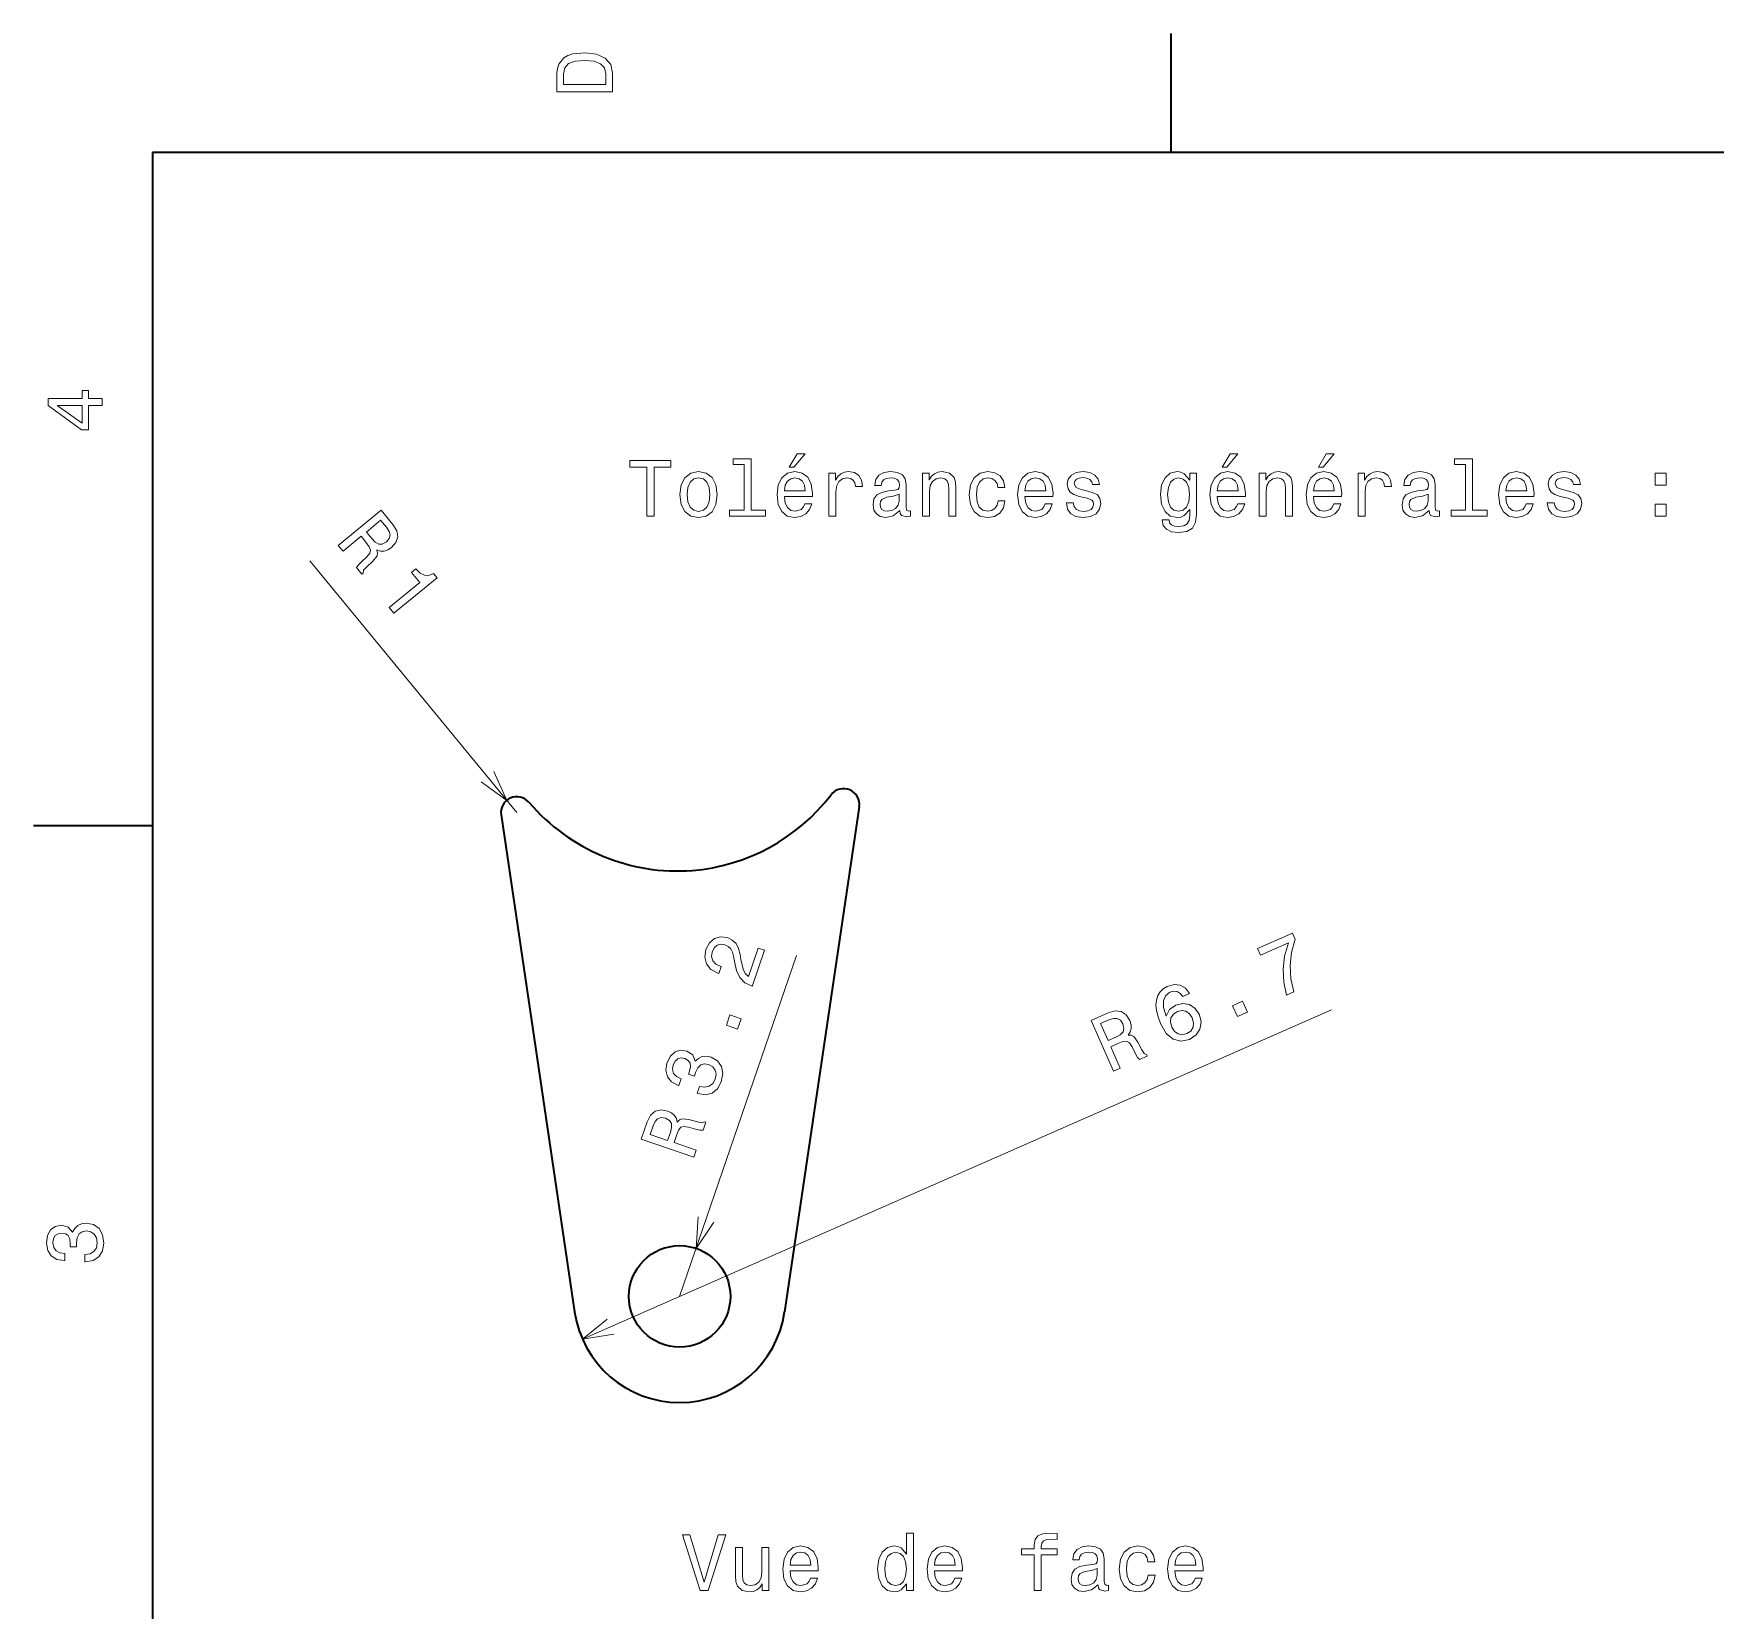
# Model space of a CAD drawing. Extents: x 0 to 297, y 0 to 210.
# Drawn here: x 2.5 to 108.7, y 108 to 207.5 of the extents above; entities that cross this region are included whole.
import ezdxf

# ---------------------------------------------------------------- set-up
doc = ezdxf.new("R2010")
doc.units = 0

msp = doc.modelspace()

# ---------------------------------------------------------------- linework, layer by layer
at = {"color": 7, "lineweight": 35, "ltscale": 0.1875}
for p, q in [((74.300003, 200), (74.300003, 207.5)), ((10, 157.5), (2.5, 157.5))]:
    msp.add_line(p, q, dxfattribs=at)
at = {"color": 7, "lineweight": 35}
for p, q in [((287, 200), (10, 200)), ((10, 200), (10, 10)), ((32.010254, 158.191162), (36.648041, 126.826202)), ((54.617428, 158.703339), (49.903908, 126.826202))]:
    msp.add_line(p, q, dxfattribs=at)
at = {"color": 7, "lineweight": 13}
for p, q in [((32.9995, 158.337433), (19.935753, 174.231689)), ((43.275974, 127.806244), (50.644073, 149.323792)), ((37.142082, 125.110809), (84.410835, 145.882233))]:
    msp.add_line(p, q, dxfattribs=at)
for points in [[(35.533215, 204.994965), (35.533215, 203.829971), (39.033215, 203.829971), (39.033215, 204.994965), (38.922264, 205.544678), (38.584366, 205.953171), (38.034657, 206.205338), (37.283215, 206.296112), (36.516644, 206.215424), (36.21405, 206.114563), (35.971977, 205.973343), (35.644165, 205.56485), (35.563473, 205.297562)], [(35.951801, 204.959656), (36.027451, 205.342941), (36.259438, 205.605194), (36.672985, 205.761536), (37.283215, 205.811966), (37.873272, 205.756485), (38.286816, 205.600143), (38.533936, 205.332855), (38.614628, 204.959656), (38.614628, 204.298996), (35.951801, 204.298996)], [(6.833213, 184.02739), (6.833213, 184.481277), (5.965778, 184.481277), (5.965778, 184.98056), (5.56232, 184.98056), (5.56232, 184.481277), (3.408862, 184.481277), (3.408862, 184.022339), (5.521974, 182.489197), (5.965778, 182.489197), (5.965778, 184.02739)], [(5.56232, 182.912827), (3.993876, 184.02739), (5.56232, 184.02739)], [(41.201794, 177.052185), (41.665771, 177.052185), (41.665771, 180.128555), (42.72485, 180.128555), (42.72485, 180.552185), (40.137672, 180.552185), (40.137672, 180.128555), (41.201794, 180.128555)], [(47.344444, 180.300018), (47.344444, 177.425385), (46.431622, 177.425385), (46.431622, 177.052185), (48.69603, 177.052185), (48.69603, 177.425385), (47.78825, 177.425385), (47.78825, 180.673218), (46.648479, 180.673218), (46.648479, 180.300018)], [(50.193871, 180.128555), (50.491421, 180.128555), (51.192429, 180.985901), (50.698193, 180.985901)], [(77.518074, 180.128555), (77.815628, 180.128555), (78.516632, 180.985901), (78.0224, 180.985901)], [(83.590118, 180.128555), (83.887665, 180.128555), (84.588676, 180.985901), (84.094437, 180.985901)], [(92.884781, 180.300018), (92.884781, 177.425385), (91.971962, 177.425385), (91.971962, 177.052185), (94.236374, 177.052185), (94.236374, 177.425385), (93.32859, 177.425385), (93.32859, 180.673218), (92.18882, 180.673218), (92.18882, 180.300018)], [(43.294735, 178.403763), (43.375427, 177.788498), (43.607414, 177.33461), (43.975571, 177.052185), (44.469807, 176.95636), (44.959, 177.052185), (45.327156, 177.329559), (45.559143, 177.783447), (45.644878, 178.403763), (45.559143, 179.019043), (45.327156, 179.477982), (44.959, 179.755356), (44.469807, 179.856216), (43.975571, 179.755356), (43.607414, 179.472931), (43.375427, 179.019043)], [(43.748623, 178.408813), (43.794014, 178.862701), (43.935223, 179.190521), (44.16217, 179.392242), (44.469807, 179.462845), (44.7724, 179.392242), (44.999344, 179.195557), (45.140556, 178.862701), (45.190987, 178.408813), (45.140556, 177.949875), (44.999344, 177.61702), (44.7724, 177.415298), (44.469807, 177.349731), (44.16217, 177.415298), (43.935223, 177.61702), (43.794014, 177.949875)], [(49.88623, 178.277695), (51.661449, 178.277695), (51.666492, 178.484467), (51.5858, 179.064438), (51.363899, 179.498154), (51.010872, 179.760391), (50.541851, 179.856216), (50.08292, 179.755356), (49.729893, 179.472931), (49.502949, 179.014008), (49.422256, 178.408813), (49.497906, 177.788498), (49.72485, 177.33461), (50.07283, 177.052185), (50.526722, 176.95636), (50.920094, 177.021927), (51.242859, 177.19339), (51.479893, 177.465729), (51.616058, 177.828842), (51.177299, 177.828842), (51.086521, 177.627106), (50.955399, 177.475815), (50.582199, 177.354782), (50.294735, 177.410248), (50.077873, 177.586761), (49.936665, 177.874237), (49.88623, 178.262558)], [(49.88623, 178.650894), (49.941708, 178.998871), (50.077873, 179.256073), (50.284649, 179.412415), (50.556984, 179.467896), (50.824272, 179.412415), (51.031044, 179.256073), (51.157127, 178.998871), (51.202515, 178.650894)], [(52.700356, 177.052185), (53.144157, 177.052185), (53.144157, 178.600449), (53.189545, 178.973648), (53.325714, 179.240952), (53.547615, 179.402328), (53.845165, 179.457809), (54.06707, 179.422501), (54.233494, 179.32164), (54.334358, 179.150162), (54.369663, 178.918182), (54.818512, 178.918182), (54.757992, 179.326675), (54.591564, 179.619186), (54.314186, 179.7957), (53.935944, 179.856216), (53.678741, 179.815872), (53.456837, 179.715012), (53.260151, 179.543533), (53.103813, 179.311554), (53.103813, 179.760391), (52.700356, 179.760391)], [(57.178741, 177.405212), (57.178741, 177.390076), (57.203957, 177.218613), (57.279602, 177.09758), (57.597328, 177.001755), (57.844444, 177.042099), (57.844444, 177.38504), (57.738541, 177.369904), (57.597328, 177.435471), (57.572113, 177.637207), (57.572113, 179.039215), (57.511593, 179.397293), (57.335083, 179.649445), (57.027443, 179.800751), (56.593727, 179.856216), (56.170097, 179.7957), (55.857414, 179.624237), (55.660728, 179.356934), (55.595169, 179.003922), (55.595169, 178.973648), (55.993584, 178.973648), (56.028885, 179.185471), (56.139835, 179.336761), (56.321392, 179.427551), (56.578598, 179.462845), (56.825714, 179.437637), (57.002228, 179.361984), (57.108135, 179.230865), (57.14344, 179.049301), (57.123264, 178.837494), (57.042572, 178.731583), (56.840843, 178.681152), (56.462601, 178.640808), (56.028885, 178.550018), (55.721249, 178.388641), (55.539692, 178.136475), (55.484215, 177.763275), (55.534649, 177.43042), (55.690987, 177.183304), (55.94315, 177.026962), (56.29113, 176.971497), (56.760155, 177.077408)], [(58.605972, 177.052185), (59.049778, 177.052185), (59.049778, 178.615585), (59.095169, 178.973648), (59.241421, 179.235901), (59.468365, 179.397293), (59.770958, 179.457809), (60.013035, 179.407379), (60.16433, 179.27121), (60.239979, 179.044266), (60.265198, 178.741669), (60.265198, 177.052185), (60.709, 177.052185), (60.709, 178.832443), (60.688828, 179.190521), (60.598049, 179.488068), (60.300499, 179.760391), (59.836521, 179.856216), (59.579315, 179.820923), (59.362457, 179.725098), (59.175858, 179.563705), (59.029602, 179.346848), (59.029602, 179.760391), (58.605972, 179.760391)], [(63.366783, 178.862701), (63.805542, 178.862701), (63.714764, 179.266159), (63.497906, 179.583893), (63.160011, 179.780579), (62.721249, 179.856216), (62.237099, 179.755356), (61.868942, 179.472931), (61.636955, 179.014008), (61.556263, 178.398727), (61.631912, 177.788498), (61.858856, 177.33461), (62.216927, 177.052185), (62.70612, 176.95636), (63.139839, 177.032013), (63.477734, 177.24382), (63.709721, 177.576675), (63.810585, 178.020477), (63.386955, 178.020477), (63.311306, 177.738068), (63.170097, 177.526245), (62.968369, 177.395126), (62.721249, 177.354782), (62.413612, 177.420334), (62.191711, 177.62207), (62.055542, 177.949875), (62.010155, 178.413849), (62.055542, 178.867752), (62.196754, 179.195557), (62.423698, 179.397293), (62.721249, 179.467896), (62.983498, 179.422501), (63.180183, 179.306503), (63.311306, 179.114868)], [(65.066345, 178.277695), (66.841568, 178.277695), (66.846603, 178.484467), (66.765915, 179.064438), (66.544014, 179.498154), (66.190987, 179.760391), (65.72197, 179.856216), (65.263031, 179.755356), (64.910011, 179.472931), (64.68306, 179.014008), (64.602371, 178.408813), (64.678024, 177.788498), (64.904968, 177.33461), (65.252945, 177.052185), (65.706841, 176.95636), (66.100212, 177.021927), (66.422974, 177.19339), (66.660011, 177.465729), (66.796173, 177.828842), (66.357414, 177.828842), (66.266632, 177.627106), (66.135513, 177.475815), (65.762314, 177.354782), (65.474854, 177.410248), (65.257996, 177.586761), (65.116783, 177.874237), (65.066345, 178.262558)], [(65.066345, 178.650894), (65.121826, 178.998871), (65.257996, 179.256073), (65.464767, 179.412415), (65.737099, 179.467896), (66.004387, 179.412415), (66.211159, 179.256073), (66.337242, 178.998871), (66.382629, 178.650894)], [(69.040413, 178.630722), (68.61174, 178.731583), (68.294014, 178.84758), (68.18811, 179.08461), (68.218369, 179.251038), (68.324272, 179.37207), (68.495743, 179.447723), (68.742859, 179.477982), (68.979889, 179.447723), (69.166489, 179.356934), (69.287529, 179.220779), (69.337959, 179.039215), (69.771683, 179.039215), (69.771683, 179.049301), (69.69603, 179.377106), (69.489258, 179.634323), (69.166489, 179.7957), (68.742859, 179.856216), (68.314186, 179.7957), (68.001511, 179.629272), (67.804825, 179.382156), (67.744301, 179.069473), (67.789688, 178.766876), (67.930901, 178.555069), (68.162888, 178.403763), (68.500786, 178.297867), (68.995026, 178.176819), (69.297615, 178.050751), (69.378311, 177.949875), (69.408569, 177.798584), (69.363174, 177.611984), (69.242142, 177.470779), (69.045456, 177.37999), (68.783203, 177.349731), (68.505829, 177.37999), (68.3041, 177.485901), (68.167931, 177.657379), (68.112457, 177.894409), (67.683784, 177.894409), (67.754387, 177.490952), (67.961159, 177.198441), (68.288971, 177.021927), (68.742859, 176.95636), (69.216927, 177.021927), (69.564911, 177.198441), (69.776718, 177.480865), (69.852371, 177.849014), (69.796898, 178.166733), (69.640556, 178.383591), (69.383347, 178.524811)], [(75.894157, 177.173218), (75.894157, 179.760391), (75.47052, 179.760391), (75.47052, 179.32164), (75.122543, 179.720047), (74.910721, 179.820923), (74.673691, 179.856216), (74.245026, 179.755356), (73.91217, 179.472931), (73.695313, 179.019043), (73.619659, 178.408813), (73.695313, 177.793533), (73.91217, 177.339645), (74.245026, 177.052185), (74.673691, 176.95636), (74.915771, 176.991669), (75.1175, 177.082443), (75.47052, 177.465729), (75.47052, 177.082443), (75.430176, 176.779846), (75.319229, 176.562988), (75.107407, 176.436905), (74.789688, 176.391525), (74.512314, 176.421783), (74.315628, 176.497437), (74.199631, 176.628555), (74.16433, 176.805069), (73.735657, 176.805069), (73.735657, 176.784897), (73.801216, 176.462128), (74.002945, 176.220047), (74.325714, 176.063705), (74.764473, 176.00824), (75.288971, 176.083893), (75.636948, 176.2957), (75.833633, 176.663864)], [(74.078598, 178.408813), (74.123978, 178.857666), (74.260147, 179.190521), (74.47197, 179.387207), (74.754387, 179.457809), (75.051941, 179.387207), (75.273834, 179.190521), (75.410004, 178.857666), (75.460434, 178.408813), (75.410004, 177.949875), (75.273834, 177.62207), (75.051941, 177.420334), (74.754387, 177.354782), (74.47197, 177.420334), (74.260147, 177.62207), (74.123978, 177.954926)], [(77.210434, 178.277695), (78.985657, 178.277695), (78.990692, 178.484467), (78.910004, 179.064438), (78.688103, 179.498154), (78.335075, 179.760391), (77.866058, 179.856216), (77.40712, 179.755356), (77.054092, 179.472931), (76.827148, 179.014008), (76.74646, 178.408813), (76.822113, 177.788498), (77.049057, 177.33461), (77.397034, 177.052185), (77.850922, 176.95636), (78.244301, 177.021927), (78.567062, 177.19339), (78.804092, 177.465729), (78.940262, 177.828842), (78.501503, 177.828842), (78.410721, 177.627106), (78.279602, 177.475815), (77.906403, 177.354782), (77.618942, 177.410248), (77.402084, 177.586761), (77.260864, 177.874237), (77.210434, 178.262558)], [(77.210434, 178.650894), (77.265915, 178.998871), (77.402084, 179.256073), (77.608856, 179.412415), (77.881187, 179.467896), (78.148483, 179.412415), (78.355255, 179.256073), (78.481331, 178.998871), (78.526718, 178.650894)], [(79.858131, 177.052185), (80.301933, 177.052185), (80.301933, 178.615585), (80.347321, 178.973648), (80.493576, 179.235901), (80.72052, 179.397293), (81.023117, 179.457809), (81.26519, 179.407379), (81.416489, 179.27121), (81.492142, 179.044266), (81.517349, 178.741669), (81.517349, 177.052185), (81.961159, 177.052185), (81.961159, 178.832443), (81.940979, 179.190521), (81.850204, 179.488068), (81.552658, 179.760391), (81.088684, 179.856216), (80.831474, 179.820923), (80.614616, 179.725098), (80.428017, 179.563705), (80.281761, 179.346848), (80.281761, 179.760391), (79.858131, 179.760391)], [(83.282486, 178.277695), (85.057693, 178.277695), (85.062744, 178.484467), (84.982048, 179.064438), (84.760147, 179.498154), (84.40712, 179.760391), (83.938103, 179.856216), (83.479172, 179.755356), (83.126144, 179.472931), (82.8992, 179.014008), (82.818504, 178.408813), (82.89415, 177.788498), (83.121094, 177.33461), (83.469086, 177.052185), (83.922974, 176.95636), (84.316345, 177.021927), (84.639114, 177.19339), (84.876144, 177.465729), (85.012314, 177.828842), (84.573547, 177.828842), (84.482773, 177.627106), (84.351646, 177.475815), (83.978447, 177.354782), (83.690979, 177.410248), (83.474121, 177.586761), (83.332916, 177.874237), (83.282486, 178.262558)], [(83.282486, 178.650894), (83.337952, 178.998871), (83.474121, 179.256073), (83.680893, 179.412415), (83.953232, 179.467896), (84.22052, 179.412415), (84.427292, 179.256073), (84.553375, 178.998871), (84.598763, 178.650894)], [(86.096603, 177.052185), (86.540405, 177.052185), (86.540405, 178.600449), (86.5858, 178.973648), (86.721962, 179.240952), (86.943863, 179.402328), (87.241409, 179.457809), (87.463318, 179.422501), (87.629745, 179.32164), (87.730606, 179.150162), (87.765915, 178.918182), (88.214752, 178.918182), (88.154236, 179.326675), (87.987808, 179.619186), (87.710434, 179.7957), (87.332191, 179.856216), (87.074989, 179.815872), (86.853088, 179.715012), (86.656403, 179.543533), (86.500061, 179.311554), (86.500061, 179.760391), (86.096603, 179.760391)], [(90.574982, 177.405212), (90.574982, 177.390076), (90.600204, 177.218613), (90.67585, 177.09758), (90.993576, 177.001755), (91.240692, 177.042099), (91.240692, 177.38504), (91.134781, 177.369904), (90.993576, 177.435471), (90.968353, 177.637207), (90.968353, 179.039215), (90.907837, 179.397293), (90.731323, 179.649445), (90.423691, 179.800751), (89.989975, 179.856216), (89.566345, 179.7957), (89.253662, 179.624237), (89.056976, 179.356934), (88.991409, 179.003922), (88.991409, 178.973648), (89.389832, 178.973648), (89.425133, 179.185471), (89.536087, 179.336761), (89.717636, 179.427551), (89.974838, 179.462845), (90.221962, 179.437637), (90.398476, 179.361984), (90.504379, 179.230865), (90.539688, 179.049301), (90.519516, 178.837494), (90.43882, 178.731583), (90.237091, 178.681152), (89.858849, 178.640808), (89.425133, 178.550018), (89.117493, 178.388641), (88.935944, 178.136475), (88.880463, 177.763275), (88.930893, 177.43042), (89.087234, 177.183304), (89.339401, 177.026962), (89.687378, 176.971497), (90.156403, 177.077408)], [(95.426575, 178.277695), (97.201782, 178.277695), (97.206833, 178.484467), (97.126137, 179.064438), (96.904236, 179.498154), (96.551208, 179.760391), (96.082191, 179.856216), (95.62326, 179.755356), (95.270233, 179.472931), (95.043289, 179.014008), (94.962593, 178.408813), (95.038239, 177.788498), (95.265182, 177.33461), (95.613174, 177.052185), (96.067062, 176.95636), (96.460434, 177.021927), (96.783203, 177.19339), (97.020233, 177.465729), (97.156403, 177.828842), (96.717636, 177.828842), (96.626862, 177.627106), (96.495735, 177.475815), (96.122536, 177.354782), (95.835068, 177.410248), (95.61821, 177.586761), (95.477005, 177.874237), (95.426575, 178.262558)], [(95.426575, 178.650894), (95.48204, 178.998871), (95.61821, 179.256073), (95.824982, 179.412415), (96.097321, 179.467896), (96.364609, 179.412415), (96.571381, 179.256073), (96.697464, 178.998871), (96.742851, 178.650894)], [(99.400635, 178.630722), (98.971954, 178.731583), (98.654236, 178.84758), (98.548325, 179.08461), (98.578583, 179.251038), (98.684494, 179.37207), (98.855965, 179.447723), (99.103081, 179.477982), (99.340118, 179.447723), (99.526718, 179.356934), (99.647751, 179.220779), (99.698181, 179.039215), (100.131897, 179.039215), (100.131897, 179.049301), (100.056252, 179.377106), (99.84948, 179.634323), (99.526718, 179.7957), (99.103081, 179.856216), (98.674408, 179.7957), (98.361725, 179.629272), (98.165039, 179.382156), (98.104523, 179.069473), (98.149918, 178.766876), (98.291122, 178.555069), (98.523109, 178.403763), (98.861008, 178.297867), (99.35524, 178.176819), (99.657837, 178.050751), (99.738525, 177.949875), (99.768784, 177.798584), (99.723404, 177.611984), (99.602364, 177.470779), (99.405678, 177.37999), (99.143433, 177.349731), (98.866051, 177.37999), (98.664322, 177.485901), (98.528152, 177.657379), (98.472679, 177.894409), (98.044006, 177.894409), (98.114609, 177.490952), (98.321381, 177.198441), (98.649193, 177.021927), (99.103081, 176.95636), (99.577148, 177.021927), (99.925125, 177.198441), (100.136948, 177.480865), (100.212593, 177.849014), (100.15712, 178.166733), (100.000778, 178.383591), (99.743576, 178.524811)], [(104.842278, 179.008957), (105.538239, 179.008957), (105.538239, 179.760391), (104.842278, 179.760391)], [(57.128307, 178.000305), (57.067787, 177.738068), (56.906406, 177.536331), (56.66433, 177.405212), (56.366783, 177.359818), (56.17514, 177.38504), (56.038971, 177.465729), (55.953236, 177.606934), (55.92802, 177.803619), (55.948193, 177.980133), (56.028885, 178.106216), (56.35165, 178.247437), (56.760155, 178.307953), (57.128307, 178.428986)], [(90.524551, 178.000305), (90.464035, 177.738068), (90.302658, 177.536331), (90.060577, 177.405212), (89.763031, 177.359818), (89.571381, 177.38504), (89.435219, 177.465729), (89.349487, 177.606934), (89.324265, 177.803619), (89.344437, 177.980133), (89.425133, 178.106216), (89.747894, 178.247437), (90.156403, 178.307953), (90.524551, 178.428986)], [(21.730612, 175.197723), (22.028423, 174.835373), (23.169981, 175.773651), (23.474197, 175.403503), (23.686666, 175.121185), (23.773022, 174.904922), (23.721306, 174.705734), (23.523458, 174.477844), (23.18882, 174.170166), (22.978163, 173.957855), (22.880228, 173.799011), (23.216465, 173.389923), (23.290491, 173.450775), (23.32593, 173.630035), (23.502909, 173.827728), (23.916857, 174.213654), (24.185795, 174.545685), (24.213442, 174.718536), (24.172186, 174.919647), (24.397678, 174.843857), (24.623705, 174.846848), (24.852776, 174.917618), (25.078482, 175.063965), (25.360924, 175.387497), (25.478287, 175.745087), (25.414988, 176.123917), (25.177433, 176.51619), (24.434507, 177.42009)], [(104.842278, 177.052185), (105.538239, 177.052185), (105.538239, 177.803619), (104.842278, 177.803619)], [(24.763006, 176.345306), (24.934967, 176.088425), (24.99864, 175.860046), (24.948736, 175.642776), (24.763271, 175.43158), (24.505276, 175.284821), (24.28245, 175.277924), (24.065016, 175.399506), (23.843792, 175.628952), (23.50115, 176.045837), (24.40115, 176.785553)], [(24.949808, 171.281021), (25.241215, 170.926468), (27.96459, 173.164856), (27.746836, 173.429794), (27.451532, 173.304581), (27.17651, 173.313553), (26.906879, 173.450989), (26.632338, 173.721466), (26.355715, 173.49411), (26.874483, 172.862946)], [(47.861515, 147.371368), (48.640831, 149.647263), (48.230503, 149.787766), (47.614567, 147.988998), (47.424625, 148.165985), (47.297363, 148.401474), (47.139954, 149.047073), (47.093208, 149.377594), (46.995876, 149.762756), (46.834103, 150.068695), (46.59671, 150.293915), (46.293373, 150.45108), (45.864815, 150.507202), (45.473122, 150.390793), (45.155098, 150.115875), (44.931587, 149.696655), (44.855854, 149.210846), (44.960835, 148.785751), (45.241894, 148.438965), (45.688107, 148.200882), (45.754902, 148.178009), (45.90358, 148.612198), (45.86541, 148.625275), (45.555668, 148.779312), (45.361217, 148.989822), (45.27879, 149.247269), (45.319431, 149.537201), (45.461903, 149.797592), (45.651436, 149.961914), (45.883263, 150.031784), (46.133392, 149.999451), (46.341434, 149.8909), (46.496471, 149.736526), (46.606411, 149.52829), (46.677662, 149.269348), (46.733948, 148.935562), (46.869656, 148.366684), (47.071827, 147.929642), (47.386543, 147.603317), (47.847202, 147.376266)], [(81.574707, 146.820526), (82.041031, 147.025452), (81.858627, 147.854218), (81.813965, 148.682938), (81.902435, 149.509552), (82.124596, 150.345337), (81.956192, 150.728561), (79.758453, 149.762802), (79.943085, 149.342636), (81.697586, 150.113617), (81.463608, 149.267136), (81.366455, 148.447723), (81.403, 147.637482)], [(75.455223, 146.924332), (75.203156, 147.259766), (74.878273, 147.447525), (74.487213, 147.485001), (74.054527, 147.366486), (73.796318, 147.214462), (73.599396, 147.023254), (73.454521, 146.788818), (73.368347, 146.508575), (73.341423, 146.193771), (73.375778, 145.839783), (73.471428, 145.446625), (73.63353, 145.027588), (73.995514, 144.404419), (74.430725, 144.028275), (74.921265, 143.902298), (75.462524, 144.02446), (75.873863, 144.304382), (76.120171, 144.671524), (76.19165, 145.110565), (76.079422, 145.579071), (75.808189, 145.9832), (75.447693, 146.226929), (75.02655, 146.295258), (74.587784, 146.190582), (74.189728, 145.905502), (73.97757, 145.498276), (73.823639, 146.036591), (73.811104, 146.466263), (73.941986, 146.782684), (74.223488, 146.994522), (74.470573, 147.059036), (74.688629, 147.039169), (74.875069, 146.928299), (75.030449, 146.737671)], [(46.937119, 144.671799), (47.162582, 145.330231), (46.451664, 145.573669), (46.2262, 144.915222)], [(70.651154, 142.02037), (71.080544, 142.209061), (70.486076, 143.561874), (70.924698, 143.754608), (71.253983, 143.882782), (71.485542, 143.90741), (71.663307, 143.803741), (71.829185, 143.55162), (72.034866, 143.146225), (72.182281, 142.886002), (72.308693, 142.748749), (72.793488, 142.961777), (72.754944, 143.0495), (72.591942, 143.132111), (72.449501, 143.355972), (72.189941, 143.858887), (71.943054, 144.207611), (71.784103, 144.281006), (71.579346, 144.295685), (71.713303, 144.492264), (71.771568, 144.710678), (71.765411, 144.950348), (71.685577, 145.20723), (71.450508, 145.566666), (71.138, 145.776382), (70.75618, 145.817932), (70.314262, 145.695343), (69.243095, 145.22464)], [(75.633591, 145.377655), (75.710632, 145.064453), (75.678741, 144.786026), (75.535889, 144.546982), (75.297623, 144.387192), (75.004929, 144.31366), (74.734261, 144.365479), (74.502975, 144.528259), (74.333603, 144.800888), (74.253983, 145.107437), (74.287903, 145.381241), (74.439423, 145.613083), (74.703362, 145.789673), (74.975006, 145.84845), (75.232376, 145.801788), (75.457016, 145.641602)], [(78.477554, 145.459534), (79.114708, 145.739532), (78.812401, 146.427475), (78.175247, 146.147491)], [(70.366676, 145.250137), (70.660492, 145.346207), (70.897575, 145.345718), (71.093246, 145.238907), (71.246391, 145.00322), (71.317902, 144.715134), (71.264252, 144.498764), (71.088379, 144.322327), (70.807648, 144.171417), (70.313614, 143.954315), (69.84494, 145.020874)], [(44.387691, 140.62027), (44.421089, 140.608841), (44.90527, 140.528336), (45.325588, 140.634949), (45.66597, 140.912872), (45.907188, 141.352676), (45.995995, 141.876663), (45.913494, 142.320709), (45.661194, 142.67363), (45.261189, 142.906555), (44.966614, 142.964783), (44.701653, 142.938232), (44.466297, 142.82692), (44.259052, 142.642014), (44.107601, 143.040375), (43.734852, 143.290619), (43.338184, 143.346481), (42.986427, 143.237701), (42.695526, 142.964172), (42.476658, 142.527374), (42.405956, 142.071823), (42.503159, 141.670715), (42.763626, 141.341644), (43.182846, 141.118134), (43.216248, 141.106689), (43.361652, 141.531342), (43.069363, 141.674072), (42.892365, 141.873276), (42.827389, 142.119415), (42.876068, 142.417252), (42.999195, 142.652298), (43.161476, 142.799286), (43.361275, 142.853485), (43.595459, 142.821259), (43.814545, 142.698273), (43.932785, 142.529846), (43.959591, 142.296783), (43.895092, 142.015015), (43.826607, 141.830566), (44.203533, 141.701492), (44.274048, 141.938553), (44.419918, 142.224442), (44.611214, 142.409485), (44.84304, 142.479355), (45.102711, 142.443741), (45.361473, 142.296509), (45.519257, 142.087891), (45.572926, 141.824295), (45.516209, 141.518539), (45.365566, 141.234299), (45.147274, 141.063828), (44.870872, 141.003876), (44.537998, 141.059235)], [(44.167709, 136.584106), (44.319653, 137.027832), (42.921673, 137.506531), (43.076881, 137.959808), (43.205563, 138.288895), (43.344246, 138.475952), (43.540909, 138.536545), (43.838749, 138.487869), (44.276333, 138.364685), (44.567638, 138.296921), (44.754238, 138.296982), (44.925785, 138.797974), (44.835133, 138.82901), (44.66396, 138.765015), (44.402786, 138.811798), (43.856968, 138.961395), (43.433178, 139.015884), (43.271549, 138.948624), (43.122078, 138.807892), (43.06815, 139.039597), (42.946899, 139.230377), (42.766373, 139.388138), (42.5233, 139.503357), (42.09964, 139.573807), (41.7337, 139.48587), (41.444565, 139.233063), (41.235497, 138.82489), (40.856457, 137.717957)], [(41.598576, 138.561966), (41.726864, 138.843201), (41.887768, 139.017334), (42.098877, 139.088974), (42.375999, 139.042053), (42.636395, 138.899582), (42.759277, 138.713577), (42.770004, 138.464691), (42.690933, 138.15593), (42.516117, 137.645401), (41.413956, 138.022812)], [(5.73379, 129.979111), (5.769093, 129.979111), (6.253242, 130.059799), (6.616354, 130.296829), (6.848343, 130.670029), (6.934078, 131.164276), (6.848343, 131.688766), (6.626441, 132.082138), (6.273415, 132.334305), (5.819525, 132.425079), (5.521974, 132.384735), (5.279899, 132.273788), (5.0933, 132.092224), (4.957133, 131.850143), (4.684798, 132.177963), (4.251081, 132.293961), (3.857709, 132.218307), (3.560158, 132.00145), (3.373559, 131.648422), (3.307997, 131.164276), (3.388689, 130.710388), (3.610591, 130.362396), (3.963617, 130.135452), (4.432637, 130.059799), (4.46794, 130.059799), (4.46794, 130.508652), (4.145173, 130.548996), (3.913184, 130.680115), (3.771974, 130.891937), (3.721542, 131.189484), (3.761888, 131.451736), (3.867795, 131.643372), (4.039265, 131.759369), (4.271254, 131.804764), (4.518372, 131.759369), (4.684798, 131.638336), (4.785663, 131.426514), (4.815922, 131.139053), (4.810879, 130.942368), (5.209294, 130.942368), (5.199208, 131.189484), (5.244596, 131.507217), (5.365634, 131.744247), (5.56232, 131.885452), (5.819525, 131.935883), (6.112032, 131.880417), (6.328891, 131.734161), (6.465058, 131.502167), (6.510447, 131.194534), (6.460014, 130.876801), (6.308718, 130.644821), (6.066643, 130.498566), (5.73379, 130.443085)], [(45.709377, 112.754662), (44.831856, 109.774117), (43.929115, 112.754662), (43.450008, 112.754662), (44.579693, 109.249619), (45.084015, 109.249619), (46.188484, 112.754662)], [(57.596264, 109.668205), (57.596264, 109.249619), (58.04007, 109.249619), (58.04007, 112.870659), (57.601307, 112.870659), (57.601307, 111.544289), (57.263412, 111.927574), (57.056641, 112.018349), (56.819607, 112.05365), (56.39093, 111.952789), (56.058079, 111.670364), (55.841221, 111.216476), (55.765572, 110.606247), (55.841221, 109.996017), (56.058079, 109.537079), (56.39093, 109.249619), (56.819607, 109.153801), (57.056641, 109.189102), (57.268456, 109.279877)], [(65.655342, 111.488815), (65.655342, 109.249619), (66.099152, 109.249619), (66.099152, 111.488815), (67.107788, 111.488815), (67.107788, 111.86705), (66.099152, 111.86705), (66.099152, 112.033478), (66.134445, 112.235207), (66.250443, 112.371376), (66.447128, 112.452065), (66.729553, 112.48233), (67.107788, 112.462158), (67.107788, 112.845444), (66.628685, 112.870659), (66.194969, 112.825264), (65.892372, 112.689102), (65.710815, 112.452065), (65.655342, 112.114174), (65.655342, 111.86705), (64.843384, 111.86705), (64.843384, 111.488815)], [(48.911827, 111.957832), (48.468021, 111.957832), (48.468021, 110.394432), (48.417587, 110.031319), (48.271336, 109.769073), (48.044392, 109.607689), (47.746841, 109.557259), (47.509808, 109.597603), (47.358513, 109.718636), (47.272778, 109.925407), (47.252605, 110.217918), (47.252605, 111.957832), (46.8088, 111.957832), (46.8088, 110.177574), (46.823929, 109.819504), (46.91975, 109.52195), (47.212257, 109.249619), (47.681278, 109.153801), (47.933441, 109.189102), (48.150299, 109.279877), (48.336899, 109.436218), (48.488194, 109.663162), (48.488194, 109.249619), (48.911827, 109.249619)], [(50.24828, 110.475121), (52.023499, 110.475121), (52.028542, 110.681892), (51.947849, 111.261864), (51.725945, 111.695587), (51.372921, 111.957832), (50.9039, 112.05365), (50.444965, 111.952789), (50.091942, 111.670364), (49.864994, 111.211433), (49.784306, 110.606247), (49.859951, 109.985931), (50.086899, 109.532036), (50.434879, 109.249619), (50.888771, 109.153801), (51.282143, 109.21936), (51.604908, 109.390831), (51.841942, 109.663162), (51.978107, 110.026276), (51.539349, 110.026276), (51.44857, 109.824547), (51.317444, 109.673248), (50.944244, 109.552216), (50.656784, 109.607689), (50.439922, 109.784203), (50.298714, 110.071663), (50.24828, 110.459991)], [(50.24828, 110.84832), (50.303757, 111.196304), (50.439922, 111.453506), (50.646698, 111.609848), (50.919029, 111.665321), (51.186321, 111.609848), (51.393093, 111.453506), (51.519173, 111.196304), (51.564564, 110.84832)], [(56.895256, 111.655235), (57.187763, 111.584633), (57.409664, 111.387947), (57.540787, 111.060135), (57.591221, 110.606247), (57.540787, 110.147316), (57.409664, 109.819504), (57.187763, 109.617775), (56.895256, 109.552216), (56.617878, 109.617775), (56.406063, 109.819504), (56.264851, 110.152359), (56.219463, 110.606247), (56.264851, 111.055092), (56.406063, 111.382904), (56.617878, 111.584633)], [(59.35635, 110.475121), (61.131569, 110.475121), (61.136612, 110.681892), (61.055916, 111.261864), (60.834015, 111.695587), (60.480988, 111.957832), (60.011971, 112.05365), (59.553036, 111.952789), (59.200012, 111.670364), (58.973064, 111.211433), (58.892372, 110.606247), (58.968021, 109.985931), (59.194969, 109.532036), (59.54295, 109.249619), (59.996841, 109.153801), (60.390213, 109.21936), (60.712978, 109.390831), (60.950012, 109.663162), (61.086178, 110.026276), (60.647415, 110.026276), (60.556641, 109.824547), (60.425514, 109.673248), (60.052315, 109.552216), (59.764854, 109.607689), (59.547993, 109.784203), (59.406784, 110.071663), (59.35635, 110.459991)], [(59.35635, 110.84832), (59.411827, 111.196304), (59.547993, 111.453506), (59.754765, 111.609848), (60.0271, 111.665321), (60.294392, 111.609848), (60.501163, 111.453506), (60.627243, 111.196304), (60.67263, 110.84832)], [(69.684883, 109.602646), (69.684883, 109.587517), (69.710098, 109.416046), (69.785744, 109.295006), (70.10347, 109.199188), (70.350586, 109.239532), (70.350586, 109.582474), (70.244675, 109.567345), (70.10347, 109.632904), (70.078255, 109.834633), (70.078255, 111.236649), (70.017731, 111.594719), (69.841217, 111.846878), (69.533585, 111.998177), (69.099869, 112.05365), (68.676239, 111.993134), (68.363556, 111.821663), (68.16687, 111.554375), (68.101303, 111.201347), (68.101303, 111.171089), (68.499725, 111.171089), (68.535027, 111.382904), (68.645973, 111.534203), (68.82753, 111.624977), (69.08474, 111.660278), (69.331856, 111.635063), (69.508369, 111.559418), (69.614273, 111.428291), (69.649582, 111.246735), (69.62941, 111.03492), (69.548714, 110.929016), (69.346985, 110.878578), (68.968742, 110.838234), (68.535027, 110.747459), (68.227386, 110.586075), (68.04583, 110.333916), (67.990356, 109.960716), (68.040787, 109.627861), (68.197128, 109.380745), (68.449287, 109.224403), (68.797272, 109.16893), (69.266296, 109.274834)], [(72.836899, 111.060135), (73.275658, 111.060135), (73.184875, 111.463593), (72.968018, 111.781319), (72.630127, 111.978004), (72.19136, 112.05365), (71.707214, 111.952789), (71.339058, 111.670364), (71.107071, 111.211433), (71.026382, 110.596161), (71.102028, 109.985931), (71.328972, 109.532036), (71.687042, 109.249619), (72.176239, 109.153801), (72.609955, 109.229446), (72.947845, 109.441261), (73.17984, 109.774117), (73.280701, 110.217918), (72.857071, 110.217918), (72.781418, 109.935501), (72.640213, 109.723679), (72.438484, 109.59256), (72.19136, 109.552216), (71.883728, 109.617775), (71.661827, 109.819504), (71.525658, 110.147316), (71.48027, 110.61129), (71.525658, 111.065178), (71.66687, 111.39299), (71.893814, 111.594719), (72.19136, 111.665321), (72.453613, 111.619934), (72.650299, 111.503944), (72.781418, 111.312302)], [(74.536469, 110.475121), (76.311676, 110.475121), (76.316727, 110.681892), (76.236031, 111.261864), (76.01413, 111.695587), (75.661102, 111.957832), (75.192085, 112.05365), (74.733154, 111.952789), (74.380127, 111.670364), (74.153183, 111.211433), (74.072487, 110.606247), (74.148132, 109.985931), (74.375076, 109.532036), (74.723068, 109.249619), (75.176956, 109.153801), (75.570328, 109.21936), (75.893097, 109.390831), (76.130127, 109.663162), (76.266296, 110.026276), (75.82753, 110.026276), (75.736755, 109.824547), (75.605629, 109.673248), (75.23243, 109.552216), (74.944962, 109.607689), (74.728104, 109.784203), (74.586899, 110.071663), (74.536469, 110.459991)], [(74.536469, 110.84832), (74.591942, 111.196304), (74.728104, 111.453506), (74.934875, 111.609848), (75.207214, 111.665321), (75.474503, 111.609848), (75.681274, 111.453506), (75.807358, 111.196304), (75.852745, 110.84832)], [(69.634445, 110.197746), (69.573929, 109.935501), (69.412544, 109.733765), (69.170471, 109.602646), (68.872925, 109.557259), (68.681274, 109.582474), (68.545113, 109.663162), (68.459381, 109.804375), (68.434158, 110.00106), (68.45433, 110.177574), (68.535027, 110.30365), (68.857788, 110.444862), (69.266296, 110.505379), (69.634445, 110.626419)]]:
    msp.add_lwpolyline(points, close=True, dxfattribs=at)
for points in [[(30.73798, 160.273727), (32.364536, 159.10997), (31.537775, 160.931091)], [(44.44875, 132.829041), (44.312634, 130.833679), (45.428192, 132.493652)], [(38.702457, 126.3619), (37.142082, 125.110809), (39.11895, 125.414101)]]:
    msp.add_lwpolyline(points, dxfattribs=at)
at = {"color": 7, "lineweight": 35}
msp.add_circle((43.275974, 127.806244), 3.2, dxfattribs=at)
for centre, radius, start, end in [((32.9995, 158.337433), 1, 40.850699, 188.4111), ((53.628181, 158.849609), 1, 351.588897, 142.22201), ((43.275974, 127.806244), 6.7, 188.4111, 351.588897)]:
    msp.add_arc(centre, radius, start, end, dxfattribs=at)
for centre, major_axis, ratio, start_param, end_param in [((43.061539, 167.563675), (1.045494, -12.872421), 0.967821, 6.2807775303, 7.0972878489), ((43.060211, 167.561478), (1.071476, -12.868195), 0.96788, 5.3578946978, 6.2787978259)]:
    msp.add_ellipse(centre, major_axis=major_axis, ratio=ratio, start_param=start_param, end_param=end_param, dxfattribs=at)

doc.saveas('drawing.dxf')
